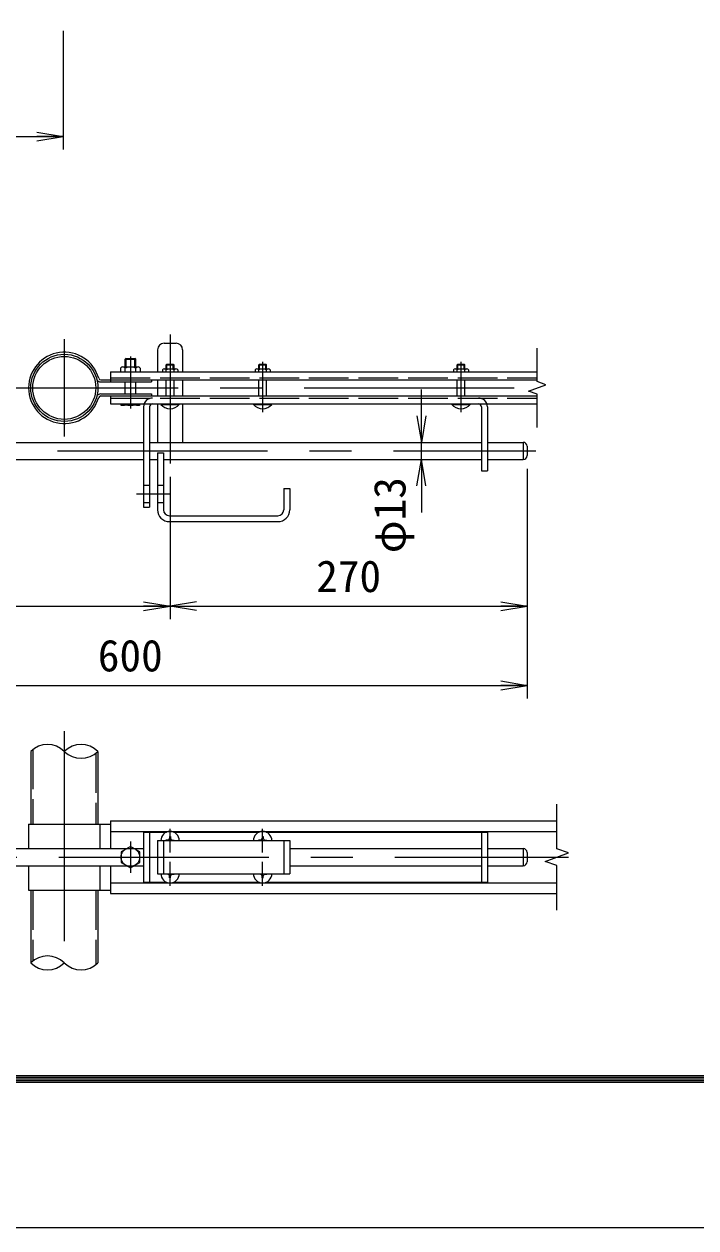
# Model space of a CAD drawing. Units: millimetres at full size, with parts at other scales. Extents: x -4200 to 4200, y -2970 to 2970.
# Drawn here: x -1393 to -377, y -2970 to -1149 of the extents above; entities that cross this region are included whole.
import ezdxf
from ezdxf.enums import TextEntityAlignment as Align

# ---------------------------------------------------------------- set-up
doc = ezdxf.new("R2010")
doc.units = ezdxf.units.MM
doc.header["$LTSCALE"] = 10
doc.linetypes.add('DASHED', pattern=[7.5, 6, -1.5])
doc.linetypes.add('USER1', pattern=[50.8, 31.75, -6.35, 6.35, -6.35])
for name, color, linetype, lineweight in [('0-2_D-STR1', 1, 'Continuous', 18), ('0-3_D-BMK', 2, 'USER1', 13), ('0-4_D-STR3', 3, 'Continuous', 13), ('0-8_D-STR-DIM', 7, 'Continuous', 13), ('0-9_0', 7, 'Continuous', 18), ('0-B_D-TTL', 7, 'Continuous', 18)]:
    doc.layers.add(name, color=color, linetype=linetype, lineweight=lineweight)
doc.styles.add('ＭＳ ゴシック', font='')
doc.styles.get('ＭＳ ゴシック').set_extended_font_data('MS Gothic')

# ---------------------------------------------------------------- blocks, each defined once
blk = doc.blocks.new('_Open')
at = {"layer": '0-9_0'}
blk.add_line((-10, 1.667), (0, 0), dxfattribs=at)
blk.add_lwpolyline([(-10, -1.667), (0, 0), (-10, 0)], dxfattribs=at)

msp = doc.modelspace()

# ---------------------------------------------------------------- linework, layer by layer
at = {"layer": '0-2_D-STR1'}
for p, q in [((-1383.35, -2249.04), (-1383.35, -2359.04)), ((-1281.75, -2249.04), (-1281.75, -2359.04)), ((-1383.35, -2459.04), (-1383.35, -2569.04)), ((-1383.35, -2459.04), (-1383.35, -2569.04)), ((-1281.75, -2459.04), (-1281.75, -2569.04))]:
    msp.add_line(p, q, dxfattribs=at)
at = {"layer": '0-2_D-STR1', "linetype": 'DASHED'}
for p, q in [((-1380.15, -2246.21), (-1380.15, -2359.04)), ((-1284.95, -2251.86), (-1284.95, -2359.04)), ((-1380.15, -2459.04), (-1380.15, -2566.21)), ((-1284.95, -2459.04), (-1284.95, -2571.86))]:
    msp.add_line(p, q, dxfattribs=at)
at = {"layer": '0-2_D-STR1'}
for radius in [50.8, 47.6]:
    msp.add_circle((-1332.55, -1699.04), radius, dxfattribs=at)
at = {"layer": '0-3_D-BMK'}
for p, q in [((-1172.55, -1618.4), (-1172.55, -1813.43)), ((-1332.55, -1625.42), (-1332.55, -1772.65)), ((-1232.55, -1651.51), (-1232.55, -1730.21)), ((-1032.55, -1659.67), (-1032.55, -1735.78)), ((-732.55, -1659.67), (-732.55, -1735.78)), ((-1985.85, -1699.04), (-597.36, -1699.04)), ((-1850.61, -1794.44), (-619.46, -1794.44)), ((-1223.41, -1859.44), (-1173.12, -1859.44)), ((-1332.55, -2218.45), (-1332.55, -2589.62)), ((-1172.55, -2402.25), (-1172.55, -2365.99)), ((-1032.55, -2402.25), (-1032.55, -2365.99)), ((-1232.55, -2385.46), (-1232.55, -2432.61)), ((-1848.79, -2409.04), (-569.89, -2409.04)), ((-1172.55, -2452.25), (-1172.55, -2415.99)), ((-1032.55, -2452.25), (-1032.55, -2415.99))]:
    msp.add_line(p, q, dxfattribs=at)
at = {"layer": '0-4_D-STR3'}
for p, q in [((-1181.55, -1631.44), (-1163.55, -1631.44)), ((-1239.2, -1654.44), (-1240.55, -1655.79)), ((-1240.55, -1667.44), (-1240.55, -1655.79)), ((-1240.55, -1655.79), (-1224.55, -1655.79)), ((-1239.2, -1654.44), (-1225.91, -1654.44)), ((-1239.2, -1667.44), (-1239.2, -1654.44)), ((-1225.91, -1667.44), (-1225.91, -1654.44)), ((-1224.55, -1655.79), (-1225.91, -1654.44)), ((-1224.55, -1667.44), (-1224.55, -1655.79)), ((-1191.55, -1641.44), (-1191.55, -1674.84)), ((-1153.55, -1641.44), (-1153.55, -1674.84)), ((-1262.55, -1674.84), (-1262.55, -1690.04)), ((-1262.55, -1674.84), (-617.43, -1674.84)), ((-1247.55, -1669.04), (-1247.55, -1674.84)), ((-1244.39, -1667.44), (-1220.71, -1667.44)), ((-1240.55, -1674.84), (-1240.55, -1669.04)), ((-1224.55, -1674.84), (-1224.55, -1669.04)), ((-1217.55, -1669.04), (-1217.55, -1674.84)), ((-1184.05, -1671.64), (-1184.05, -1674.84)), ((-1177.47, -1663.24), (-1178.55, -1664.32)), ((-1178.55, -1670.44), (-1178.55, -1664.32)), ((-1178.55, -1664.32), (-1166.55, -1664.32)), ((-1178.55, -1674.84), (-1178.55, -1671.64)), ((-1177.47, -1670.44), (-1177.47, -1663.24)), ((-1177.47, -1663.24), (-1167.63, -1663.24)), ((-1177.47, -1663.24), (-1167.63, -1663.24)), ((-1167.63, -1670.44), (-1167.63, -1663.24)), ((-1167.63, -1663.24), (-1166.55, -1664.32)), ((-1166.55, -1670.44), (-1166.55, -1664.32)), ((-1166.55, -1674.84), (-1166.55, -1671.64)), ((-1161.05, -1671.64), (-1161.05, -1674.84)), ((-1044.05, -1671.64), (-1044.05, -1674.84)), ((-1037.47, -1663.24), (-1038.55, -1664.32)), ((-1038.55, -1664.32), (-1026.55, -1664.32)), ((-1038.55, -1670.44), (-1038.55, -1664.32)), ((-1038.55, -1674.84), (-1038.55, -1671.64)), ((-1037.47, -1663.24), (-1027.63, -1663.24)), ((-1037.47, -1670.44), (-1037.47, -1663.24)), ((-1027.63, -1670.44), (-1027.63, -1663.24)), ((-1026.55, -1670.44), (-1026.55, -1664.32)), ((-1026.55, -1674.84), (-1026.55, -1671.64)), ((-1021.05, -1671.64), (-1021.05, -1674.84)), ((-744.05, -1671.64), (-744.05, -1674.84)), ((-737.47, -1663.24), (-738.55, -1664.32)), ((-738.55, -1674.84), (-738.55, -1671.64)), ((-737.47, -1670.44), (-737.47, -1663.24)), ((-737.47, -1663.24), (-727.63, -1663.24)), ((-737.47, -1663.24), (-727.63, -1663.24)), ((-727.63, -1670.44), (-727.63, -1663.24)), ((-727.63, -1663.24), (-726.55, -1664.32)), ((-726.55, -1670.44), (-726.55, -1664.32)), ((-726.55, -1674.84), (-726.55, -1671.64)), ((-721.05, -1671.64), (-721.05, -1674.84)), ((-1277.46, -1686.84), (-617.43, -1686.84)), ((-1277.46, -1690.04), (-1200.55, -1690.04)), ((-1240.55, -1708.04), (-1240.55, -1690.04)), ((-1224.55, -1708.04), (-1224.55, -1690.04)), ((-1200.55, -1686.84), (-1200.55, -1690.04)), ((-1191.55, -1686.84), (-1191.55, -1711.24)), ((-1178.55, -1711.24), (-1178.55, -1686.84)), ((-1166.55, -1711.24), (-1166.55, -1686.84)), ((-1153.55, -1686.84), (-1153.55, -1711.24)), ((-1038.55, -1711.24), (-1038.55, -1686.84)), ((-1026.55, -1711.24), (-1026.55, -1686.84)), ((-738.55, -1711.24), (-738.55, -1686.84)), ((-726.55, -1711.24), (-726.55, -1686.84)), ((-1277.46, -1708.04), (-1200.55, -1708.04)), ((-1277.46, -1711.24), (-617.43, -1711.24)), ((-1262.55, -1711.24), (-1262.55, -1723.24)), ((-1200.55, -1708.04), (-1200.55, -1711.24)), ((-1262.55, -1723.24), (-617.43, -1723.24)), ((-1247.55, -1723.24), (-1247.55, -1724.24)), ((-1220.91, -1725.44), (-1244.11, -1725.44)), ((-1240.55, -1723.24), (-1240.55, -1724.24)), ((-1224.55, -1723.24), (-1224.55, -1724.24)), ((-1217.55, -1723.24), (-1217.55, -1724.24)), ((-1203.55, -1727.74), (-1203.55, -1879.44)), ((-1191.55, -1723.24), (-1191.55, -1781.44)), ((-1186.55, -1723.24), (-1158.55, -1723.24)), ((-1186.55, -1724.06), (-1186.55, -1723.24)), ((-1186.55, -1724.06), (-1158.55, -1724.06)), ((-1158.55, -1724.06), (-1158.55, -1723.24)), ((-1153.55, -1723.24), (-1153.55, -1781.44)), ((-1046.55, -1723.24), (-1018.55, -1723.24)), ((-1046.55, -1724.06), (-1046.55, -1723.24)), ((-1046.55, -1724.06), (-1018.55, -1724.06)), ((-1018.55, -1724.06), (-1018.55, -1723.24)), ((-746.55, -1723.24), (-718.55, -1723.24)), ((-746.55, -1724.06), (-746.55, -1723.24)), ((-746.55, -1724.06), (-718.55, -1724.06)), ((-718.55, -1724.06), (-718.55, -1723.24)), ((-701.55, -1727.74), (-701.55, -1824.44)), ((-692.55, -1727.94), (-692.55, -1824.44)), ((-1574.15, -1781.44), (-1212.55, -1781.44)), ((-1203.55, -1781.44), (-701.55, -1781.44)), ((-692.55, -1781.44), (-638.55, -1781.44)), ((-638.55, -1781.44), (-638.55, -1807.44)), ((-1191.55, -1797.44), (-1191.55, -1883.44)), ((-1191.55, -1797.44), (-1182.55, -1797.44)), ((-1182.55, -1797.44), (-1182.55, -1883.44)), ((-632.55, -1787.44), (-632.55, -1801.44)), ((-1574.15, -1807.44), (-1212.55, -1807.44)), ((-1203.55, -1807.44), (-1191.55, -1807.44)), ((-1182.55, -1807.44), (-701.55, -1807.44)), ((-692.55, -1807.44), (-638.55, -1807.44)), ((-701.55, -1824.44), (-692.55, -1824.44)), ((-1212.55, -1846.44), (-1203.55, -1846.44)), ((-1191.55, -1846.44), (-1182.55, -1846.44)), ((-1000.55, -1851.44), (-1000.55, -1883.44)), ((-1000.55, -1851.44), (-991.55, -1851.44)), ((-991.55, -1851.44), (-991.55, -1883.44)), ((-1212.55, -1872.44), (-1203.55, -1872.44)), ((-1191.55, -1872.44), (-1182.55, -1872.44)), ((-1173.55, -1892.44), (-1009.55, -1892.44)), ((-1173.55, -1901.44), (-1009.55, -1901.44)), ((-1386.55, -2359.04), (-1262.55, -2359.04)), ((-1386.55, -2359.04), (-1386.55, -2396.04)), ((-1278.55, -2359.04), (-1278.55, -2396.04)), ((-1262.55, -2354.04), (-1262.55, -2396.04)), ((-1262.55, -2354.04), (-587.43, -2354.04)), ((-1262.55, -2370.04), (-587.43, -2370.04)), ((-1212.55, -2371.04), (-1212.55, -2447.04)), ((-1212.55, -2371.04), (-1177.75, -2371.04)), ((-1203.55, -2371.04), (-1203.55, -2447.04)), ((-1191.55, -2384.04), (-1191.55, -2434.04)), ((-1191.55, -2384.04), (-991.55, -2384.04)), ((-1176.26, -2383.2), (-1178.85, -2383.25)), ((-1178.85, -2383.25), (-1178.85, -2384.04)), ((-1173.34, -2377.74), (-1173.39, -2380.33)), ((-1173.34, -2377.74), (-1171.76, -2377.74)), ((-1171.76, -2377.74), (-1171.72, -2380.33)), ((-1167.36, -2371.04), (-1037.75, -2371.04)), ((-1036.26, -2383.2), (-1038.85, -2383.25)), ((-1038.85, -2383.25), (-1038.85, -2384.04)), ((-1033.34, -2377.74), (-1033.39, -2380.33)), ((-1033.34, -2377.74), (-1031.76, -2377.74)), ((-1031.76, -2377.74), (-1031.72, -2380.33)), ((-1028.85, -2383.2), (-1026.25, -2383.25)), ((-1027.36, -2371.04), (-692.55, -2371.04)), ((-1026.25, -2383.25), (-1026.25, -2384.04)), ((-991.55, -2384.04), (-991.55, -2434.04)), ((-701.55, -2371.04), (-701.55, -2447.04)), ((-692.55, -2371.04), (-692.55, -2447.04)), ((-1468.75, -2396.04), (-1212.55, -2396.04)), ((-991.55, -2396.04), (-701.55, -2396.04)), ((-692.55, -2396.04), (-638.55, -2396.04)), ((-638.55, -2396.04), (-638.55, -2422.04)), ((-632.55, -2402.04), (-632.55, -2416.04)), ((-1468.75, -2422.04), (-1212.55, -2422.04)), ((-1386.55, -2422.04), (-1386.55, -2459.04)), ((-1278.55, -2422.04), (-1278.55, -2459.04)), ((-1262.55, -2422.04), (-1262.55, -2464.04)), ((-991.55, -2422.04), (-701.55, -2422.04)), ((-692.55, -2422.04), (-638.55, -2422.04)), ((-1191.55, -2434.04), (-991.55, -2434.04)), ((-1178.85, -2434.83), (-1178.85, -2434.04)), ((-1176.26, -2434.87), (-1178.85, -2434.83)), ((-1173.34, -2440.34), (-1173.39, -2437.74)), ((-1173.34, -2440.34), (-1171.76, -2440.34)), ((-1171.76, -2440.34), (-1171.72, -2437.74)), ((-1168.85, -2434.87), (-1166.25, -2434.83)), ((-1166.25, -2434.83), (-1166.25, -2434.04)), ((-1038.85, -2434.83), (-1038.85, -2434.04)), ((-1036.26, -2434.87), (-1038.85, -2434.83)), ((-1033.34, -2440.34), (-1033.39, -2437.74)), ((-1033.34, -2440.34), (-1031.76, -2440.34)), ((-1031.76, -2440.34), (-1031.72, -2437.74)), ((-1028.85, -2434.87), (-1026.25, -2434.83)), ((-1026.25, -2434.83), (-1026.25, -2434.04)), ((-1262.55, -2448.04), (-587.43, -2448.04)), ((-1212.55, -2447.04), (-1177.75, -2447.04)), ((-1167.36, -2447.04), (-1037.75, -2447.04)), ((-1027.36, -2447.04), (-692.55, -2447.04)), ((-1386.55, -2459.04), (-1262.55, -2459.04)), ((-1262.55, -2464.04), (-587.43, -2464.04))]:
    msp.add_line(p, q, dxfattribs=at)
at = {"layer": '0-4_D-STR3', "linetype": 'DASHED'}
for p, q in [((-1181.34, -1670.44), (-1163.62, -1670.44)), ((-1041.34, -1670.44), (-1023.62, -1670.44)), ((-741.34, -1670.44), (-723.62, -1670.44)), ((-1262.55, -1683.64), (-617.43, -1683.64)), ((-1262.55, -1714.44), (-617.43, -1714.44)), ((-1182.55, -2384.04), (-1182.55, -2434.04)), ((-1000.55, -2384.04), (-1000.55, -2434.04))]:
    msp.add_line(p, q, dxfattribs=at)
at = {"layer": '0-4_D-STR3'}
for points in [[(-1037.47, -1663.24), (-1027.63, -1663.24), (-1026.55, -1664.32)], [(-738.55, -1670.44), (-738.55, -1664.32), (-726.55, -1664.32)], [(-1212.55, -1727.94), (-1212.55, -1879.44), (-1203.55, -1879.44)], [(-1168.85, -2383.2), (-1166.25, -2383.25), (-1166.25, -2384.04)]]:
    msp.add_lwpolyline(points, dxfattribs=at)
at = {"layer": '0-4_D-STR3', "color": 4, "linetype": 'DASHED'}
msp.add_lwpolyline([(-1232.55, -2392.84), (-1246.58, -2400.94), (-1246.58, -2417.14), (-1232.55, -2425.24), (-1218.52, -2417.14), (-1218.52, -2400.94)], close=True, dxfattribs=at)
at = {"layer": '0-4_D-STR3', "color": 4, "linetype": 'DASHED', "lineweight": 9}
msp.add_circle((-1232.55, -2409.04), 14.07, dxfattribs=at)
at = {"layer": '0-4_D-STR3'}
for centre, radius, start, end in [((-1181.55, -1641.44), 10, 90, 180), ((-1163.55, -1641.44), 10, 0, 90), ((-1332.55, -1699.04), 54, 15.6185, 344.3815), ((-1244.05, -1672.03), 4.6, 40.52088, 139.47912), ((-1232.55, -1688.24), 20.8, 67.38014, 112.61986), ((-1221.05, -1672.03), 4.6, 40.52088, 139.47912), ((-1181.3, -1674.19), 3.75, 42.84372, 137.15628), ((-1172.55, -1686.04), 15.6, 67.38014, 112.61986), ((-1163.8, -1674.17), 3.74, 42.69541, 137.30459), ((-1041.3, -1674.19), 3.75, 42.84372, 137.15628), ((-1032.55, -1686.04), 15.6, 67.38014, 112.61986), ((-1023.8, -1674.17), 3.74, 42.69541, 137.30459), ((-741.3, -1674.19), 3.75, 42.84372, 137.15628), ((-732.55, -1686.04), 15.6, 67.38014, 112.61986), ((-723.8, -1674.17), 3.74, 42.69541, 137.30459), ((-1277.46, -1683.64), 6.4, 195.6185, 270), ((-1277.46, -1683.64), 3.2, 195.6185, 270), ((-1277.46, -1714.44), 6.4, 90, 164.3815), ((-1277.46, -1714.44), 3.2, 90, 164.3815), ((-1244.05, -1719.73), 5.7, 232.14171, 307.85829), ((-1232.55, -1698.17), 27.27, 252.93847, 287.06153), ((-1221.05, -1719.74), 5.7, 232.09851, 307.90149), ((-1199.05, -1727.94), 13.5, 90, 180), ((-1199.05, -1727.74), 4.5, 90, 180), ((-1172.55, -1712.44), 18.2, 219.71514, 320.28486), ((-1032.55, -1712.44), 18.2, 219.71514, 320.28486), ((-732.55, -1712.44), 18.2, 219.71514, 320.28486), ((-706.05, -1727.94), 13.5, 0, 90), ((-706.05, -1727.74), 4.5, 0, 90), ((-638.55, -1787.44), 6, 0, 90), ((-638.55, -1801.44), 6, 270, 0), ((-1173.55, -1883.44), 18, 180, 270), ((-1173.55, -1883.44), 9, 180, 270), ((-1009.55, -1883.44), 9, 270, 0), ((-1009.55, -1883.44), 18, 270, 0), ((-1172.55, -2384.04), 14, 0, 180), ((-1176.36, -2380.23), 2.98, 270, 0), ((-1168.74, -2380.23), 2.98, 180, 270), ((-1032.55, -2384.04), 14, 0, 180), ((-1036.36, -2380.23), 2.98, 270, 0), ((-1028.74, -2380.23), 2.98, 180, 270), ((-638.55, -2402.04), 6, 0, 90), ((-638.55, -2416.04), 6, 270, 0), ((-1172.55, -2434.04), 14, 180, 0), ((-1176.36, -2437.85), 2.98, 0, 90), ((-1168.74, -2437.85), 2.98, 90, 180), ((-1032.55, -2434.04), 14, 180, 0), ((-1036.36, -2437.85), 2.98, 0, 90), ((-1028.74, -2437.85), 2.98, 90, 180)]:
    msp.add_arc(centre, radius, start, end, dxfattribs=at)
at = {"layer": '0-8_D-STR-DIM'}
for p, q in [((-1334.05, -1158.63), (-1334.05, -1338.63)), ((-1834.05, -1318.63), (-1334.05, -1318.63)), ((-617.43, -1689.42), (-617.43, -1639.04)), ((-604.22, -1694.23), (-617.43, -1689.42)), ((-792.52, -1741.44), (-792.52, -1701.44)), ((-630.65, -1703.84), (-604.22, -1694.23)), ((-617.43, -1708.65), (-630.65, -1703.84)), ((-617.43, -1759.04), (-617.43, -1708.65)), ((-792.52, -1807.44), (-792.52, -1781.44)), ((-1172.55, -1833.43), (-1172.55, -2049.18)), ((-1172.55, -1833.43), (-1172.55, -2049.18)), ((-632.55, -1821.44), (-632.55, -2049.18)), ((-632.55, -1821.44), (-632.55, -2169.18)), ((-792.52, -1847.44), (-792.52, -1887.44)), ((-1832.55, -2029.18), (-1172.55, -2029.18)), ((-1172.55, -2029.18), (-632.55, -2029.18)), ((-1832.55, -2149.18), (-632.55, -2149.18)), ((-587.43, -2396.21), (-587.43, -2329.04)), ((-605.05, -2415.45), (-569.82, -2402.62)), ((-569.82, -2402.62), (-587.43, -2396.21)), ((-587.43, -2421.86), (-605.05, -2415.45)), ((-587.43, -2489.04), (-587.43, -2421.86))]:
    msp.add_line(p, q, dxfattribs=at)
for centre, start, end in [((-1357.95, -2274.6), 45.18146, 134.81854), ((-1307.15, -2274.6), 45.18146, 134.81854), ((-1307.15, -2223.47), 225.18146, 314.81854), ((-1357.95, -2594.6), 45.18146, 134.81854), ((-1357.95, -2543.47), 225.18146, 314.81854), ((-1307.15, -2543.47), 225.18146, 314.81854)]:
    msp.add_arc(centre, 36.03, start, end, dxfattribs=at)
at = {"layer": '0-B_D-TTL', "color": 2}
msp.add_lwpolyline([(-4200, 2970), (4200, 2970), (4200, -2970), (-4200, -2970)], close=True, dxfattribs=at)
at = {"layer": '0-B_D-TTL'}
for points in [[(-3930, 2750), (3930, 2750), (3930, -2750), (-3930, -2750)], [(-3927.5, 2747.5), (3927.5, 2747.5), (3927.5, -2747.5), (-3927.5, -2747.5)], [(-3925, 2745), (3925, 2745), (3925, -2745), (-3925, -2745)], [(-3922.5, 2742.5), (3922.5, 2742.5), (3922.5, -2742.5), (-3922.5, -2742.5)], [(-3920, 2740), (3920, 2740), (3920, -2740), (-3920, -2740)]]:
    msp.add_lwpolyline(points, close=True, dxfattribs=at)

# ---------------------------------------------------------------- block references
at = {"layer": '0-8_D-STR-DIM', "xscale": 4, "yscale": 4}
for p in [(-1334.05, -1318.63), (-1172.55, -2029.18), (-632.55, -2029.18), (-632.55, -2149.18)]:
    msp.add_blockref('_Open', p, dxfattribs=at)
for p, rotation in [((-792.52, -1781.44), 270), ((-792.52, -1807.44), 90), ((-1172.55, -2029.18), 180)]:
    msp.add_blockref('_Open', p, dxfattribs=dict(at, rotation=rotation))

# ---------------------------------------------------------------- texts
at = {"layer": '0-8_D-STR-DIM', "style": 'ＭＳ ゴシック'}
msp.add_text('φ13', height=48.09, rotation=90, dxfattribs=at).set_placement((-801.97, -1949.24), align=Align.BOTTOM_LEFT)
for s, p in [('270', (-951.56, -2022.43)), ('600', (-1281.82, -2142.43))]:
    msp.add_text(s, height=48.09, dxfattribs=at).set_placement(p, align=Align.BOTTOM_LEFT)

doc.saveas('drawing.dxf')
